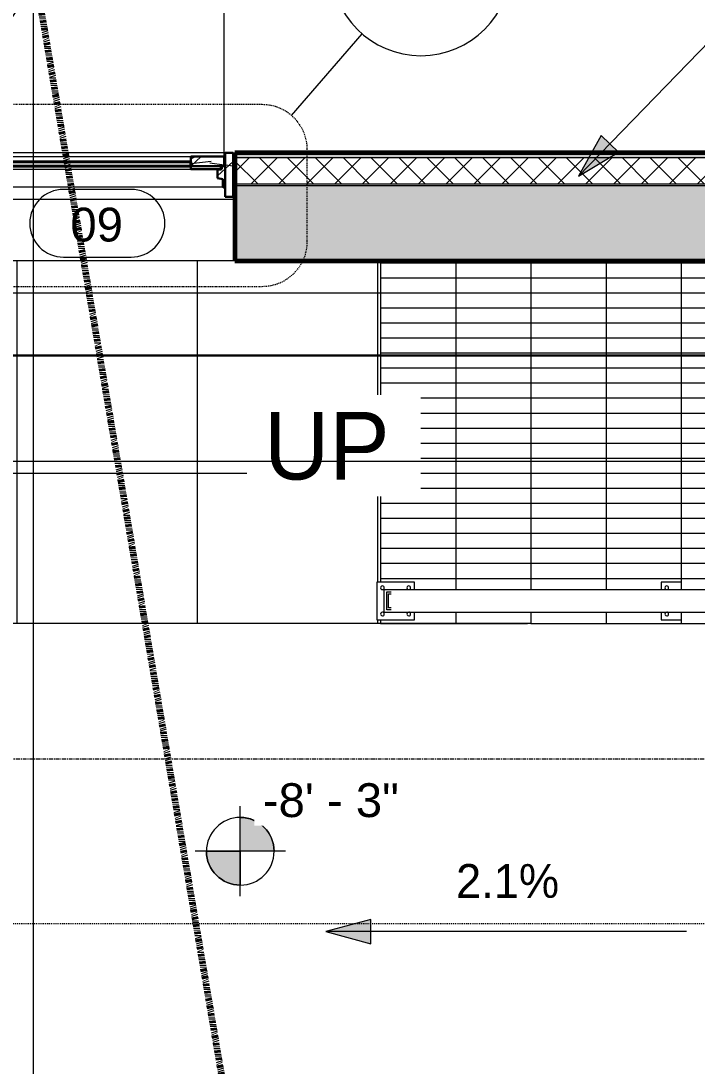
# Model space of a CAD drawing. Header units: inches. Extents: x -3304 to -1671, y 8184 to 9003.
# Drawn here: x -3010.2 to -2920.2, y 8585.7 to 8724.7 of the extents above; entities that cross this region are included whole.
import ezdxf

# ---------------------------------------------------------------- set-up
doc = ezdxf.new("R2010")
doc.units = ezdxf.units.IN
doc.header["$MEASUREMENT"] = 0
for name, pattern in [('Aligning Line 1_8_', [0.25, 0.125, -0.125]), ('Dash Dot 3_16_', [0.3124999999999999, 0.1874999999999999, -0.06249999999999999, 0, -0.06249999999999999]), ('Double Dash 3_8_', [0.9999999999999999, 0.3749999999999999, -0.125, 0.125, -0.125, 0.125, -0.125]), ('Grid Line 1_2_', [0.8749999999999999, 0.4999999999999999, -0.125, 0.125, -0.125]), ('Overhead 1_16_', [0.10156249999999999, 0.06249999999999999, -0.03906249999999999])]:
    doc.linetypes.add(name, pattern=pattern)
for name, color, linetype, lineweight in [('A-ANNO-DIMS-1', 211, 'Continuous', 30), ('A-ANNO-SYMB', 150, 'Continuous', 9), ('A-ANNO-SYMB-1', 150, 'Dash Dot 3_16_', 9), ('A-DOOR', 31, 'Continuous', 18), ('A-DOOR-2', 31, 'Continuous', 9), ('A-DOOR-FRAM', 31, 'Continuous', 9), ('A-DOOR-FRAM-1', 31, 'Continuous', 30), ('A-DOOR-GLAZ', 31, 'Continuous', 40), ('A-DOOR-GLAZ-1', 31, 'Continuous', 9), ('A-DOOR-IDEN', 31, 'Continuous', 9), ('A-FLOR-HRAL', 11, 'Continuous', 9), ('A-WALL', 113, 'Continuous', 18), ('A-WALL-PATT-1', 111, 'Continuous', 9), ('C-PROP-LINE', 91, 'Double Dash 3_8_', 158), ('C-TOPO', 7, 'Continuous', 9), ('G-ANNO-DIMS', 111, 'Continuous', 9), ('G-ANNO-SYMB', 111, 'Aligning Line 1_8_', 9), ('G-ANNO-SYMB-1', 111, 'Continuous', 9), ('G-ANNO-TEXT', 231, 'Continuous', 9), ('I-WALL', 2, 'Continuous', 18), ('I-WALL-1', 2, 'Continuous', 60), ('S-FNDN', 32, 'Continuous', 18), ('S-FNDN-1', 32, 'Continuous', 60), ('S-FNDN-2', 32, 'Continuous', 9), ('S-GRID-1', 1, 'Grid Line 1_2_', 9), ('S-STRS', 31, 'Continuous', 9), ('S-STRS-1', 31, 'Overhead 1_16_', 9), ('S-STRS-ANNO', 31, 'Continuous', 9), ('S-STRS-IDEN', 31, 'Continuous', 9)]:
    doc.layers.add(name, color=color, linetype=linetype, lineweight=lineweight)
doc.styles.add('Arial_2', font='arial.ttf', dxfattribs={"height": 4.5})
doc.styles.add('Century Gothic', font='ufonts.com_century-gothic.ttf', dxfattribs={"height": 8.999999999999998})
doc.styles.add('Century Gothic_1', font='ufonts.com_century-gothic.ttf', dxfattribs={"height": 4.499999999999996})
doc.styles.add('Century Gothic_2', font='ufonts.com_century-gothic.ttf', dxfattribs={"height": 0.09374999999999999})
doc.styles.add('Century Gothic_B', font='GOTHICB.TTF', dxfattribs={"height": 4.499999999999996})
doc.dimstyles.new('OD__1_16__Tol__', dxfattribs={"dimscale": 12, "dimtxt": 4.698757213728865, "dimasz": 0.5, "dimexe": 0.375, "dimexo": 0.2500000000000001, "dimgap": 0.06250000000000001, "dimtad": 1, "dimdec": 4, "dimrnd": 0.0625, "dimzin": 3, "dimdsep": 46, "dimlunit": 4, "dimtxsty": 'Century Gothic_B', "dimblk1": 'OBLIQUE', "dimblk2": 'OBLIQUE', "dimsah": 1, "dimcen": 0.09, "dimdle": 0.375, "dimazin": 0, "dimtfac": 1, "dimtdec": 4, "dimtix": 1, "dimtmove": 0, "dimatfit": 3, "dimfxl": 1, "dimtvp": 1, "dimtfill": 1, "dimfrac": 2, "dimtolj": 1, "dimtzin": 0, "dimlwd": 30, "dimlwe": 30, "dimarcsym": 2})
doc.dimstyles.new('OD__1__Tol__', dxfattribs={"dimscale": 12, "dimtxt": 4.698757213728865, "dimasz": 0.5, "dimexe": 0.375, "dimexo": 0.2500000000000001, "dimgap": 0.06250000000000001, "dimtad": 1, "dimdec": 0, "dimzin": 3, "dimdsep": 46, "dimlunit": 4, "dimtxsty": 'Century Gothic_B', "dimblk1": 'OBLIQUE', "dimblk2": 'OBLIQUE', "dimsah": 1, "dimcen": 0.09, "dimdle": 0.375, "dimazin": 0, "dimtfac": 1, "dimtdec": 4, "dimtix": 1, "dimtmove": 0, "dimatfit": 3, "dimfxl": 1, "dimtvp": 1, "dimtfill": 1, "dimfrac": 2, "dimtolj": 1, "dimtzin": 0, "dimlwd": 30, "dimlwe": 30, "dimarcsym": 2})
pattern_1 = [(180, (-2962.337, 8692.569), (-2.449293598294706e-16, -2), [])]
pattern_2 = [(355.236, (3000.024, -8693.739), (-263.999686407222, 24.00154551041361), [2.89, -286.108]), (11.31, (3002.904, -8693.979), (96.00038879358522, 24.00041352728065), [3.671, -118.705]), (45, (3006.504, -8693.259), (0, 24.0006183670338), [2.715, -31.226]), (46.84800000000001, (3008.424, -8691.339), (335.9980391434866, 360.0023588418999), [5.263999999999999, -521.0980000000001]), (12.995, (3012.024, -8687.499), (-215.9999459542883, -48.00137907127808), [3.202, -316.998]), (0, (3015.144, -8686.779), (24, 24), [6, -18]), (350.538, (3021.144, -8686.779), (-120.0002165685542, 23.9997689259726), [2.92, -143.067]), (354.289, (3000.024, -8687.259), (-215.9997167157574, 24.00143284707293), [2.412, -238.785]), (0, (3002.424, -8687.499), (24, 24), [3.6, -20.4]), (28.301, (3006.024, -8687.499), (263.9998407725956, 144.0008191714345), [3.544, -350.812]), (52.125, (3009.144, -8685.819), (-96.00034927203663, -120.0002786898721), [5.472999999999999, -268.169]), (39.289, (3012.504, -8681.499), (144.0003217478006, 119.9990162523422), [3.411, -337.693]), (6.340000000000001, (3015.144, -8679.339), (192.0000862216799, 23.99899928887655), [4.346999999999999, -212.983]), (348.111, (3019.464, -8678.859), (-335.9991111863931, 72.00184444133265), [4.66, -461.336]), (353.29, (3000.024, -8679.819), (216.0001981545138, -24.00074220124799), [4.108000000000001, -406.706]), (3.366000000000001, (3004.104, -8680.299), (384.0005238743758, 23.99660297218965), [4.086999999999999, -404.618]), (33.69, (3008.184, -8680.059000000001), (-47.99962301529407, -24.00015682010541), [4.326999999999999, -82.207]), (47.49000000000001, (3011.784, -8677.659), (239.9984349381431, 264.0019564174514), [3.907, -386.785]), (14.931, (3014.424, -8674.779), (264.0007741800173, 71.99816936805749), [3.726, -368.854]), (0, (3018.024, -8673.819), (24, 24), [2.88, -21.12]), (347.005, (3020.904, -8673.819), (215.9999459542883, -48.00137907127808), [3.202, -316.998]), (0, (3007.464, -8697.819), (24, 24), [0.063, -23.937]), (223.152, (3010.824, -8694.219000000001), (360.0023588418998, 335.9980391434867), [5.263999999999998, -521.098]), (206.565, (3006.984, -8673.819), (-23.99973903924772, -23.99969616574361), [2.147, -51.519]), (188.13, (3005.064, -8674.779), (-144.0002175419172, -23.99965401585072), [3.394, -166.312]), (156.801, (3001.704, -8675.259), (-119.9999494011362, 48.001368529707), [1.828, -180.951]), (26.565, (3010.824, -8694.219000000001), (23.99973903924773, 23.99969616574361), [2.683, -50.982]), (6.709999999999999, (3013.224, -8693.019), (-216.0001981545138, -24.00074220124799), [4.108000000000001, -406.706]), (349.8749999999999, (3017.304, -8692.539), (407.999252499611, -72.00207014217501), [6.826000000000001, -675.804]), (349.695, (3000.024, -8696.379), (144.0004773722358, -24.00010346994797), [2.683, -265.645]), (15.524, (3002.664, -8696.859), (-264.0001391197098, -71.99916729222556), [4.484, -443.873]), (42.879, (3006.984, -8695.659), (-311.9990113762008, -288.0003535367158), [4.585, -453.934]), (34.695, (3010.344, -8692.539), (240.0000585466054, 167.9992155655078), [3.795, -375.679]), (9.461999999999998, (3013.464, -8690.379), (120.0002165685542, 23.9997689259726), [4.38, -141.607]), (353.418, (3017.784, -8689.659), (-408.000148499216, 48.00042377539709), [6.281, -621.8589999999999]), (351.8699999999999, (3000.024, -8690.379), (-144.0002175419172, 23.99965401585069), [3.393999999999999, -166.312]), (11.31, (3003.384, -8690.859), (96.00038879358522, 24.00041352728065), [3.671, -118.705]), (42.51, (3006.984, -8690.139000000001), (-264.0019564174514, -239.9984349381431), [3.907, -386.785]), (45, (3009.864, -8687.499), (0, 24.0006183670338), [4.412, -29.529]), (17.354, (3012.984, -8684.379), (-311.9999792583902, -95.99955307585586), [4.022999999999999, -398.29]), (356.634, (3016.824, -8683.179), (-384.0005238743758, 23.99660297218965), [4.087, -404.6180000000001]), (342.897, (3020.904, -8683.419), (239.9996651397516, -72.00062971118452), [3.264, -323.171]), (351.2540000000001, (3000.024, -8684.379), (168.0002959326893, -23.99924181154126), [3.157, -312.514]), (14.931, (3003.144, -8684.859), (264.0007741800173, 71.99816936805749), [3.726, -368.854]), (32.005, (3006.744, -8683.899), (-120.0007215515191, -71.99934140750717), [4.528, -221.887]), (49.899, (3010.584, -8681.499), (-264.0002635118697, -311.9996051883133), [5.961, -590.186]), (15.945, (3014.424, -8676.939), (-96.00063981110002, -23.99911175146778), [3.494, -171.228]), (353.991, (3017.784, -8675.979), (240.0002347967737, -24.00021811345652), [4.585, -453.934]), (336.801, (3022.344, -8676.459), (119.9999494011362, -48.00136852970706), [1.828, -180.951]), (350.538, (3000.024, -8677.179), (-120.0002165685542, 23.9997689259726), [2.92, -143.067]), (10.008, (3002.904, -8677.659), (264.0004698842389, 47.99989193634791), [4.143, -410.161]), (37.405, (3006.984, -8676.939), (312.0020273557098, 239.9979040552791), [5.136, -508.486]), (29.055, (3011.064, -8697.819), (167.9992527700464, 96.00101577434502), [2.471, -244.624]), (10.784, (3013.224, -8696.619), (-384.0003557172356, -71.99766689300778), [5.131, -507.931]), (352.875, (3018.264, -8695.659), (-168.0004655641724, 24.00017706645782), [5.805, -187.689])]

# ---------------------------------------------------------------- blocks, each defined once
blk = doc.blocks.new('Railing - 2_ x 1_2_ 2-1877839-FLOOR PLAN - BASEMENT')
at = {"layer": 'A-FLOR-HRAL'}
for p, q in [((2.5, 2.500000000000019), (-2.5, 2.500000000000019)), ((-2.5, 2.500000000000019), (-2.5, -2.499999999999981)), ((2.5, -2.499999999999981), (2.5, 2.500000000000019)), ((-1.187499999999997, 1.187500000000009), (1.187500000000002, 1.187500000000009)), ((-1.187499999999997, 0.5852928972596851), (-1.187499999999997, 1.187500000000009)), ((-0.9374999999999972, 0.5852928972596855), (-0.9374999999999972, 0.9375000000000092)), ((-0.9374999999999972, 0.9375000000000092), (0.9375000000000026, 0.937500000000009)), ((0.9375000000000023, 0.937500000000009), (0.9375000000000023, 0.5852928972597357)), ((1.187500000000002, 1.187500000000009), (1.187500000000002, 0.5852928972597352)), ((-2.5, -2.499999999999981), (-1.499999999999728, -2.499999999999981)), ((1.499999999999728, -2.499999999999981), (2.5, -2.499999999999981))]:
    blk.add_line(p, q, dxfattribs=at)
for centre, radius, start, end in [((-1.750000000000001, 1.750000000000015), 0.2500000000000002, 359.9999999999996, 179.9999999999999), ((-1.750000000000001, 1.750000000000015), 0.2500000000000004, 179.9999999999998, 359.9999999999989), ((1.750000000000002, 1.750000000000015), 0.2500000000000004, 359.9999999999996, 179.9999999999998), ((1.750000000000002, 1.750000000000015), 0.2500000000000004, 179.9999999999998, 359.9999999999989), ((-1.750000000000001, -1.750000000000015), 0.2500000000000002, 359.9999999999996, 179.9999999999999), ((-1.750000000000001, -1.750000000000015), 0.2500000000000004, 179.9999999999998, 359.9999999999989), ((1.750000000000002, -1.750000000000015), 0.2500000000000004, 359.9999999999996, 179.9999999999998), ((1.750000000000002, -1.750000000000015), 0.2500000000000004, 179.9999999999998, 359.9999999999989)]:
    blk.add_arc(centre, radius, start, end, dxfattribs=at)
blk = doc.blocks.new('Railing - 2_ x 1_2_ 2-1997081-FLOOR PLAN - BASEMENT')
at = {"layer": 'A-FLOR-HRAL'}
for p, q in [((-1.499999999999728, 2.500000000000019), (-2.5, 2.500000000000019)), ((-2.5, 2.500000000000019), (-2.5, -0.1666666666661621)), ((2.5, 2.500000000000019), (1.499999999999728, 2.500000000000019)), ((2.5, -0.1666666666661624), (2.5, 2.500000000000019))]:
    blk.add_line(p, q, dxfattribs=at)
for centre, radius, start, end in [((-1.750000000000001, 1.750000000000015), 0.2500000000000002, 359.9999999999996, 179.9999999999999), ((-1.750000000000001, 1.750000000000015), 0.2500000000000004, 179.9999999999998, 359.9999999999989), ((1.750000000000002, 1.750000000000015), 0.2500000000000004, 359.9999999999996, 179.9999999999998), ((1.750000000000002, 1.750000000000015), 0.2500000000000004, 179.9999999999998, 359.9999999999989)]:
    blk.add_arc(centre, radius, start, end, dxfattribs=at)
blk = doc.blocks.new('Railing - Railing-1123708-FLOOR PLAN - BASEMENT')
at = {"layer": 'A-FLOR-HRAL'}
for p, q in [((8646.069381505358, 2961.836683847679), (8649.069381505358, 2961.836683847679)), ((8646.069381505358, 2961.836683847679), (8646.069381505358, 2871.844761539192)), ((8649.069381505358, 2961.836683847679), (8649.069381505358, 2873.243684513657)), ((8646.069381505358, 2871.844761539192), (8649.069381505358, 2873.243684513657)), ((8646.069381505358, 2871.844761539192), (8649.069381505358, 2873.243684513657)), ((8646.069381505358, 2871.844761539192), (8649.069381505358, 2873.243684513657)), ((8646.069381505358, 2871.844761539192), (8649.069381505358, 2873.243684513657)), ((8646.069381505358, 2871.844761539192), (8649.069381505358, 2873.243684513657)), ((8646.069381505358, 2871.844761539192), (8649.069381505358, 2873.243684513657)), ((8646.069381505358, 2871.844761539192), (8649.069381505358, 2873.243684513657)), ((8646.069381505358, 2871.844761539192), (8649.069381505358, 2873.243684513657)), ((8646.069381505358, 2871.844761539192), (8649.069381505358, 2873.243684513657)), ((8646.069381505358, 2871.844761539192), (8649.069381505358, 2873.243684513657)), ((8646.069381505358, 2871.844761539192), (8649.069381505358, 2873.243684513657)), ((8646.069381505358, 2871.844761539192), (8649.069381505358, 2873.243684513657)), ((8646.069381505358, 2871.844761539192), (8649.069381505358, 2873.243684513657)), ((8646.069381505358, 2871.844761539192), (8649.069381505358, 2873.243684513657))]:
    blk.add_line(p, q, dxfattribs=at)
for name, p in [('Railing - 2_ x 1_2_ 2-1877839-FLOOR PLAN - BASEMENT', (8647.569381505358, 2960.336683847679)), ('Railing - 2_ x 1_2_ 2-1997081-FLOOR PLAN - BASEMENT', (8647.569381505358, 2922.503350514346))]:
    blk.add_blockref(name, p)
blk = doc.blocks.new('Door-Inswing-Andersen-400_Series-Single - 3_ 0-1_8_ x 6_ 10-3_8_-1874265-FLOOR PLAN - BASEMENT')
at = {"layer": 'A-DOOR-FRAM'}
h = blk.add_hatch(dxfattribs=at)
h.set_pattern_fill('FP_7', color=256, style=0, pattern_type=2)
h.set_pattern_definition(pattern_2)
h.paths.add_polyline_path([(-17.03125000000322, 3.500000000008583), (-17.03125000000322, 9.37500000000861), (-18.06250000000318, 9.37500000000861), (-18.06250000000318, 3.500000000008583)], flags=0)
h.paths.add_polyline_path([(17.27394480249663, 3.500000000008668), (18.06249999999704, 3.500000000008668), (18.06249999999704, 9.37500000000861), (17.03124999999696, 9.37500000000861), (17.03124999999696, 3.500000000008668)], flags=0)
h = blk.add_hatch(dxfattribs=at)
h.set_pattern_fill('FP_7', color=256, style=0, pattern_type=2)
h.set_pattern_definition(pattern_2)
h.paths.add_polyline_path([(-17.03125000000314, 3.500000000008583), (-17.03125000000314, 4.621645935991636), (-16.68750000000315, 4.862342276864552), (-16.68750000000315, 5.86349637269447), (-16.00000000000305, 6.018676379138298), (-16.00000000000305, 7.156000000390519), (-16.45250000043626, 7.156000000390519), (-16.45250000043626, 7.592999999578637), (-17.03125000000314, 7.592999999578722), (-17.03125000000314, 9.37500000000861), (-18.06250000000309, 9.375000000008525), (-18.06250000000309, 3.500000000008583)], flags=0)
h.paths.add_polyline_path([(17.27394480249663, 3.500000000008668), (18.06249999999687, 3.500000000008668), (18.06249999999687, 9.37500000000861), (17.03124999999687, 9.37500000000861), (17.03124999999687, 7.592999999578722), (16.45250000043003, 7.592999999578722), (16.45250000043003, 7.156000000390519), (15.99999999999687, 7.156000000390519), (15.99999999999687, 6.018676379138383), (16.68749999999701, 5.86349637269447), (16.68749999999701, 4.862342276864637), (17.03124999999696, 4.621645935991721), (17.03124999999696, 3.500000000008668)], flags=0)
h = blk.add_hatch(dxfattribs=at)
h.set_pattern_fill('FP_7', color=256, style=0, pattern_type=2)
h.set_pattern_definition(pattern_2)
h.paths.add_polyline_path([(16.57799999999704, 7.593750000008611), (16.57799999999704, 7.624249999580228), (16.87499999999676, 7.624249999580228), (16.87499999999676, 8.906250000008695), (12.43749999999679, 8.906250000008695), (12.43749999999679, 7.593750000008611)], flags=0)
h.paths.add_polyline_path([(-16.57800000000323, 7.593750000008611), (-12.43750000000293, 7.593750000008611), (-12.43750000000301, 8.906250000008695), (-16.87500000000302, 8.90625000000861), (-16.87500000000302, 7.624249999580228), (-16.57800000000323, 7.624249999580228)], flags=0)
at = {"layer": 'A-DOOR-GLAZ-1'}
h = blk.add_hatch(dxfattribs=at)
h.set_pattern_fill('FP_7', color=256, style=0, pattern_type=2)
h.set_pattern_definition(pattern_2)
h.paths.add_polyline_path([(-16.57800000000323, 7.187500000008725), (-12.43750000000293, 7.187500000008725), (-12.43750000000293, 7.593750000008696), (-16.57800000000323, 7.593750000008696)], flags=0)
h.paths.add_polyline_path([(12.43749999999679, 7.187500000008725), (16.57799999999704, 7.187500000008725), (16.57799999999704, 7.593750000008696), (12.43749999999679, 7.593750000008696)], flags=0)
at = {"layer": 'A-DOOR-2'}
blk.add_line((16.8749999999998, 8.906249999999774), (16.8749999999998, 42.65624999999977), dxfattribs=at)
blk.add_arc((16.87499999999974, 8.906249999999774), 33.74999999999996, 89.99999999999994, 179.9999999999997, dxfattribs=at)
at = {"layer": 'A-DOOR-FRAM'}
for p, q in [((17.0312499999998, 9.375000000000048), (-17.03125000000002, 9.374999999999938)), ((-12.43749999999999, 8.906249999999954), (12.43749999999975, 8.906250000000034)), ((-12.4375, 7.187500000000017), (12.43749999999975, 7.187500000000097)), ((16.75939622246301, 4.81200000000003), (-16.75939622246339, 4.811999999999921)), ((-18.06250000000001, 3.156249999999021), (-18.06250000000001, 3.499999999999894)), ((18.06249999999979, 3.156249999999138), (-18.06250000000002, 3.156249999999021)), ((18.0624999999998, 3.500000000000012), (18.0624999999998, 3.156249999999138))]:
    blk.add_line(p, q, dxfattribs=at)
at = {"layer": 'A-DOOR-FRAM-1'}
for p, q in [((-18.06250000000022, 9.3749999999999), (-17.03125000000024, 9.374999999999881)), ((-18.06250000000021, 3.499999999999876), (-18.06250000000022, 9.3749999999999)), ((-18.06250000000012, 9.374999999999842), (-17.03125000000012, 9.374999999999869)), ((-18.0625000000001, 3.499999999999901), (-18.06250000000012, 9.374999999999842)), ((-17.03125000000024, 9.374999999999881), (-17.03125000000022, 3.49999999999988)), ((-17.03125000000012, 9.374999999999869), (-17.03125000000011, 7.592999999569994)), ((-16.875, 8.90624999999994), (-12.43750000000001, 8.906249999999954)), ((-16.875, 7.624249999571518), (-16.875, 8.90624999999994)), ((-12.43750000000001, 8.906249999999954), (-12.4375, 7.593749999999952)), ((12.43749999999974, 8.906250000000034), (16.87499999999977, 8.906250000000048)), ((12.43749999999975, 7.593750000000032), (12.43749999999974, 8.906250000000034)), ((16.87499999999977, 8.906250000000048), (16.87499999999978, 7.624249999571625)), ((17.03124999999999, 9.374999999999991), (18.06249999999998, 9.374999999999993)), ((17.03125, 3.49999999999999), (17.03124999999999, 9.374999999999991)), ((17.03124999999988, 9.374999999999977), (18.06249999999987, 9.374999999999982)), ((17.03124999999987, 7.592999999570073), (17.03124999999988, 9.374999999999977)), ((18.06249999999998, 9.374999999999993), (18.0625, 3.499999999999993)), ((18.06249999999987, 9.374999999999982), (18.06249999999989, 3.500000000000018)), ((-17.03125000000011, 7.592999999569994), (-16.45250000043326, 7.592999999569966)), ((-16.57800000000029, 7.624249999571518), (-16.875, 7.624249999571518)), ((-16.57800000000029, 7.593749999999939), (-16.57800000000029, 7.624249999571518)), ((-16.57800000000029, 7.593750000000004), (-12.43749999999999, 7.593750000000018)), ((-16.57800000000029, 7.187500000000004), (-16.57800000000029, 7.593750000000004)), ((-12.4375, 7.593749999999952), (-16.57800000000029, 7.593749999999939)), ((-12.4375, 7.187500000000017), (-16.57800000000029, 7.187500000000004)), ((-16.45250000043326, 7.592999999569966), (-16.45250000043325, 7.156000000381828)), ((-16.45250000043325, 7.156000000381828), (-16.00000000000011, 7.156000000381822)), ((-16.00000000000011, 7.156000000381822), (-16.00000000000011, 6.018676379129643)), ((-12.43749999999999, 7.593750000000018), (-12.4375, 7.187500000000017)), ((12.43749999999975, 7.593750000000069), (16.57800000000007, 7.593750000000111)), ((12.43749999999975, 7.187500000000097), (12.43749999999975, 7.593750000000069)), ((16.57800000000007, 7.593750000000045), (12.43749999999975, 7.593750000000032)), ((16.57800000000007, 7.18750000000011), (12.43749999999975, 7.187500000000097)), ((15.99999999999988, 7.156000000381926), (16.45250000043304, 7.156000000381926)), ((15.99999999999988, 6.018676379129747), (15.99999999999988, 7.156000000381926)), ((16.45250000043303, 7.592999999570073), (17.03124999999987, 7.592999999570073)), ((16.45250000043304, 7.156000000381926), (16.45250000043303, 7.592999999570073)), ((16.57800000000007, 7.624249999571624), (16.57800000000007, 7.593750000000045)), ((16.87499999999978, 7.624249999571625), (16.57800000000007, 7.624249999571624)), ((16.57800000000007, 7.593750000000111), (16.57800000000007, 7.18750000000011)), ((-16.00000000000011, 6.018676379129643), (-16.68750000000017, 5.863496372685795)), ((-16.68750000000017, 5.863496372685795), (-16.68750000000016, 4.862342276855913)), ((16.68749999999994, 5.863496372685904), (15.99999999999988, 6.018676379129747)), ((16.68749999999994, 4.862342276856022), (16.68749999999994, 5.863496372685904)), ((-16.68750000000016, 4.862342276855913), (-17.03125000000015, 4.621645935983006)), ((-17.03125000000015, 4.621645935983006), (-17.03125000000014, 3.499999999999882)), ((17.03124999999993, 4.621645935983117), (16.68749999999994, 4.862342276856022)), ((17.03124999999994, 3.500000000000014), (17.03124999999993, 4.621645935983117)), ((-17.03125000000022, 3.49999999999988), (-18.06250000000021, 3.499999999999876)), ((-17.03125000000014, 3.499999999999882), (-18.0625000000001, 3.499999999999901)), ((18.0625, 3.499999999999993), (17.03125, 3.49999999999999)), ((18.06249999999989, 3.500000000000018), (17.03124999999994, 3.500000000000014))]:
    blk.add_line(p, q, dxfattribs=at)
at = {"layer": 'A-DOOR-GLAZ'}
for p, q in [((-12.43749999999997, 8.187499999999755), (12.43749999999977, 8.187499999999755)), ((-12.43749999999997, 7.593749999999757), (-12.43749999999997, 8.187499999999755)), ((12.43749999999977, 7.593749999999757), (-12.43749999999997, 7.593749999999757)), ((12.43749999999977, 8.187499999999755), (12.43749999999977, 7.593749999999757))]:
    blk.add_line(p, q, dxfattribs=at)
blk = doc.blocks.new('Family - ___-1426622-FLOOR PLAN - BASEMENT')
at = {"layer": 'C-PROP-LINE'}
blk.add_line((8337.971271927006, 2941.758092064899), (8930.359148528769, 3042.020948056449), dxfattribs=at)
blk = doc.blocks.new('_Oblique')
at = {"color": 0, "linetype": 'ByBlock', "lineweight": -2}
blk.add_line((-0.5, -0.5), (0.5, 0.5), dxfattribs=at)
blk = doc.blocks.new('DIMBLOCK7-FLOOR PLAN - BASEMENT')
at = {"layer": 'A-ANNO-DIMS-1', "color": 0, "lineweight": 30, "transparency": 16777216}
for p, q in [((-3126.10016442917, 8697.319381505367), (-3126.10016442917, 8396.069381505366)), ((-3077.336683847666, 8692.819381505367), (-3130.60016442917, 8692.819381505367)), ((-2633.336683847732, 8400.569381505366), (-3130.60016442917, 8400.569381505366))]:
    blk.add_line(p, q, dxfattribs=at)
at = {"layer": 'Defpoints', "color": 0, "transparency": 16777216}
for p in [(-3074.336683847666, 8692.819381505367), (-3126.10016442917, 8400.569381505366), (-2630.336683847732, 8400.569381505366)]:
    blk.add_point(p, dxfattribs=at)
at = {"layer": 'A-ANNO-DIMS-1', "color": 0, "lineweight": 30, "transparency": 16777216, "xscale": 5.999999999999999, "yscale": 5.999999999999999, "zscale": 5.999999999999999}
for p, rotation in [((-3126.10016442917, 8692.819381505367), 90), ((-3126.10016442917, 8400.569381505366), 270)]:
    blk.add_blockref('_Oblique', p, dxfattribs=dict(at, rotation=rotation))
at = {"layer": 'A-ANNO-DIMS-1', "color": 0, "transparency": 16777216, "insert": (-3129.156758599855, 8546.694381505364), "char_height": 4.499999999999996, "attachment_point": 5, "rotation": 90, "style": 'Century Gothic_B', "bg_fill": 3, "box_fill_scale": 1.25, "bg_fill_color": 256, "bg_fill_true_color": 13158600, "bg_fill_transparency": 0}
blk.add_mtext('\\A1;24\'-4"', dxfattribs=at)
blk = doc.blocks.new('DIMBLOCK10-FLOOR PLAN - BASEMENT')
at = {"layer": 'A-ANNO-DIMS-1', "color": 0, "lineweight": 30, "transparency": 16777216}
for p, q in [((-3074.336683847664, 8689.819381505364), (-3074.336683847664, 8376.038315195128)), ((-2630.33668384773, 8407.569381505364), (-2630.33668384773, 8376.038315195128)), ((-3078.836683847664, 8380.538315195128), (-2625.83668384773, 8380.538315195128))]:
    blk.add_line(p, q, dxfattribs=at)
at = {"layer": 'Defpoints', "color": 0, "transparency": 16777216}
for p in [(-3074.336683847664, 8692.819381505364), (-2630.33668384773, 8410.569381505364), (-2630.33668384773, 8380.538315195128)]:
    blk.add_point(p, dxfattribs=at)
at = {"layer": 'A-ANNO-DIMS-1', "color": 0, "lineweight": 30, "transparency": 16777216, "xscale": 5.999999999999999, "yscale": 5.999999999999999, "zscale": 5.999999999999999, "rotation": 180}
blk.add_blockref('_Oblique', (-3074.336683847664, 8380.538315195128), dxfattribs=at)
at = {"layer": 'A-ANNO-DIMS-1', "color": 0, "lineweight": 30, "transparency": 16777216, "xscale": 5.999999999999999, "yscale": 5.999999999999999, "zscale": 5.999999999999999}
blk.add_blockref('_Oblique', (-2630.33668384773, 8380.538315195128), dxfattribs=at)
at = {"layer": 'A-ANNO-DIMS-1', "color": 0, "transparency": 16777216, "insert": (-2852.336683847697, 8383.651503519872), "char_height": 4.499999999999996, "attachment_point": 5, "style": 'Century Gothic_B', "bg_fill": 3, "box_fill_scale": 1.25, "bg_fill_color": 256, "bg_fill_true_color": 13158600, "bg_fill_transparency": 0}
blk.add_mtext('\\A1;37\'-0"', dxfattribs=at)
blk = doc.blocks.new('Spot Elevations - Spot Elevation - Target Filled-49714-FLOOR PLAN - BASEMENT')
at = {"layer": 'G-ANNO-DIMS'}
h = blk.add_hatch(color=256, dxfattribs=at)
edge = h.paths.add_edge_path(flags=0)
edge.add_line((1.249000902703301e-16, 0), (-0.09374999999999985, 0))
edge.add_arc((5.724587470723462e-16, -3.434752482434078e-16), 0.09375000000000037, 90.00000000000063, 180.0000000000002, ccw=False)
edge.add_line((1.249000902703301e-16, 0.09375000000000007), (1.249000902703301e-16, 0))
h = blk.add_hatch(color=256, dxfattribs=at)
edge = h.paths.add_edge_path(flags=0)
edge.add_line((1.249000902703301e-16, 0), (0.09375000000000029, 0))
edge.add_arc((2.289834988289385e-16, 6.245004513516504e-17), 0.09374999999999996, 269.99999999999955, 359.99999999999966, ccw=False)
edge.add_line((1.249000902703301e-16, -0.09375), (1.249000902703301e-16, 0))
for p, q in [((-2.706168622523819e-16, 0.1243846875261664), (-2.706168622523819e-16, -0.125)), ((1.249000902703301e-16, 0), (1.249000902703301e-16, 0.09375000000000007)), ((0.1250000000000001, 7.067913962433002e-16), (-0.1249999999999998, 7.067913962433002e-16)), ((-0.09374999999999985, 0), (1.249000902703301e-16, 0)), ((1.249000902703301e-16, 0), (1.249000902703301e-16, -0.09375)), ((0.09375000000000029, 0), (1.249000902703301e-16, 0))]:
    blk.add_line(p, q, dxfattribs=at)
blk.add_circle((1.249000902703301e-16, 0), 0.09375000000000007, dxfattribs=at)
for centre, radius, start, end in [((5.724587470723462e-16, -3.434752482434078e-16), 0.09375000000000037, 90.00000000000026, 179.9999999999999), ((2.289834988289385e-16, 6.245004513516504e-17), 0.09374999999999996, 269.9999999999992, 359.9999999999993)]:
    blk.add_arc(centre, radius, start, end, dxfattribs=at)
blk = doc.blocks.new('Floor Plan - Callout Head-565430-FLOOR PLAN - BASEMENT')
at = {"layer": 'A-ANNO-SYMB'}
for centre, start, end in [((0, -4.112895210126614e-18), 359.9999999999996, 179.9999999999998), ((0, 3.752046821331675e-17), 179.9999999999998, 359.9999999999993)]:
    blk.add_arc(centre, 0.2500000000000002, start, end, dxfattribs=at)
at = {"layer": 'A-ANNO-SYMB', "insert": (-0.0661539776434018, 0.05852477641792569), "char_height": 0.09374999999999999, "width": 0.16096875, "attachment_point": 1, "style": 'Century Gothic_2'}
blk.add_mtext('---', dxfattribs=at)
blk = doc.blocks.new('DIMBLOCK22-FLOOR PLAN - BASEMENT')
at = {"layer": 'A-ANNO-DIMS-1', "color": 0, "lineweight": 30, "transparency": 16777216}
for p, q in [((-2712.586683847664, 8702.006881505366), (-2712.586683847664, 8675.703578495912)), ((-3069.336683847665, 8694.819381505364), (-3069.336683847665, 8675.703578495912)), ((-2708.086683847664, 8680.203578495912), (-3073.836683847665, 8680.203578495912))]:
    blk.add_line(p, q, dxfattribs=at)
at = {"layer": 'Defpoints', "color": 0, "transparency": 16777216}
for p in [(-2712.586683847664, 8705.006881505366), (-3069.336683847665, 8697.819381505364), (-3069.336683847665, 8680.203578495912)]:
    blk.add_point(p, dxfattribs=at)
at = {"layer": 'A-ANNO-DIMS-1', "color": 0, "lineweight": 30, "transparency": 16777216, "xscale": 5.999999999999999, "yscale": 5.999999999999999, "zscale": 5.999999999999999, "rotation": 180}
blk.add_blockref('_Oblique', (-3069.336683847665, 8680.203578495912), dxfattribs=at)
at = {"layer": 'A-ANNO-DIMS-1', "color": 0, "lineweight": 30, "transparency": 16777216, "xscale": 5.999999999999999, "yscale": 5.999999999999999, "zscale": 5.999999999999999}
blk.add_blockref('_Oblique', (-2712.586683847664, 8680.203578495912), dxfattribs=at)
at = {"layer": 'A-ANNO-DIMS-1', "color": 0, "transparency": 16777216, "insert": (-2890.961683847665, 8683.668568318837), "char_height": 4.499999999999996, "attachment_point": 5, "style": 'Century Gothic_B', "bg_fill": 3, "box_fill_scale": 1.25, "bg_fill_color": 256, "bg_fill_true_color": 13158600, "bg_fill_transparency": 0}
blk.add_mtext('\\A1;29\'-8 3/4"', dxfattribs=at)
blk = doc.blocks.new('Door Tag - Type Mark-1713542-FLOOR PLAN - BASEMENT')
at = {"layer": 'A-DOOR-IDEN'}
for p, q in [((0.09375000000000057, 0.09374999999999999), (-0.09375000000000706, 0.09374999999999999)), ((-0.09375000000000648, -0.09375000000000057), (0.0937499999999994, -0.09375000000000057))]:
    blk.add_line(p, q, dxfattribs=at)
for centre, radius, start, end in [((-0.09375000000000648, -1.228184220991579e-15), 0.09374999999999929, 89.99999999999994, 269.9999999999992), ((0.09375, 0), 0.09375000000000015, 269.9999999999992, 89.9999999999992)]:
    blk.add_arc(centre, radius, start, end, dxfattribs=at)

msp = doc.modelspace()

# ---------------------------------------------------------------- hatches: boundary and pattern name
at = {"layer": 'A-WALL-PATT-1'}
h = msp.add_hatch(dxfattribs=at)
h.set_pattern_fill('FP_2', color=256, style=0, pattern_type=2)
h.set_pattern_definition([(0, (0, 0), (15.36, 3.84), [0.634, -10.886, 0.634, -10.886, -61.44]), (0, (0, 0), (15.36, 3.84), [-23.04, 0.634, -22.406, 0.634, -10.886, -26.88]), (0, (0, 0), (15.36, 3.84), [-57.6, 0.634, -7.046, 0.634, -18.566]), (120, (5.76, 1.92), (-11.00553755053224, 11.38215020212898), [0.6339999999999999, -10.886, 0.6339999999999999, -10.886, -61.43999999999999]), (120, (5.76, 1.92), (-11.00553755053224, 11.38215020212898), [-23.04, 0.6339999999999999, -22.406, 0.6339999999999999, -10.886, -26.88]), (120, (5.76, 1.92), (-11.00553755053224, 11.38215020212898), [-57.59999999999999, 0.6339999999999999, -7.045999999999999, 0.6339999999999999, -18.566]), (240, (7.68, 9.6), (-4.354462449467752, -15.22215020212898), [0.634, -10.886, 0.634, -10.886, -61.44]), (240, (7.68, 9.6), (-4.354462449467752, -15.22215020212898), [-23.04, 0.634, -22.406, 0.634, -10.886, -26.88]), (240, (7.68, 9.6), (-4.354462449467752, -15.22215020212898), [-57.6, 0.634, -7.046, 0.634, -18.566])])
h.paths.add_polyline_path([(-2615.96168384775, 8706.569381505375), (-2615.96168384775, 8707.194381505375), (-2657.086683847668, 8707.194381505375), (-2657.086683847668, 8706.569381505375), (-2616.58668384775, 8706.569381505375)], flags=0)
h.paths.add_polyline_path([(-3037.236683854292, 8706.569381505375), (-3018.336683847669, 8706.569381505375), (-3018.336683847669, 8707.194381505376), (-3060.586683847668, 8707.194381505376), (-3060.586683847668, 8706.569381505375)], flags=0)
h.paths.add_polyline_path([(-2981.711683847669, 8706.569381505375), (-2715.336683847667, 8706.569381505376), (-2715.336683847667, 8707.194381505376), (-2981.711683847669, 8707.194381505376)], flags=0)
h.paths.add_polyline_path([(-2709.836683847667, 8706.569381505376), (-2693.711683847668, 8706.569381505376), (-2693.711683847668, 8707.194381505376), (-2709.836683847667, 8707.194381505376)], flags=0)
h = msp.add_hatch(dxfattribs=at)
h.set_pattern_fill('FP_10', color=256, style=0, pattern_type=2)
h.set_pattern_definition([(45, (0, 0), (-1.856155300614687, 1.856155300614687), []), (135, (0, 0), (-1.856155300614687, -1.856155300614687), [])])
h.paths.add_polyline_path([(-2616.58668384775, 8703.069381505375), (-2616.58668384775, 8706.569381505375), (-2657.086683847668, 8706.569381505375), (-2657.086683847668, 8703.069381505375), (-2619.507273651012, 8703.069381505375)], flags=0)
h.paths.add_polyline_path([(-3019.074535584584, 8703.069381505375), (-3018.336683847669, 8703.069381505375), (-3018.336683847669, 8706.569381505375), (-3064.086683847668, 8706.569381505375), (-3064.086683847668, 8703.069381505375), (-3037.236683854292, 8703.069381505375)], flags=0)
h.paths.add_polyline_path([(-2693.711683847668, 8703.069381505375), (-2693.711683847668, 8706.569381505376), (-2981.711683847669, 8706.569381505375), (-2981.711683847669, 8703.069381505375), (-2710.318014999551, 8703.069381505375)], flags=0)
h = msp.add_hatch(dxfattribs=at)
h.set_pattern_fill('FP_1', color=256, style=0, pattern_type=2)
h.set_pattern_definition([(49.99999999999999, (0, 0), (13.77135023108388, -1.204960502599996), [1.44, -15.84]), (355, (0, 0), (-2.664420315039899, 14.44217637286024), [1.152, -12.672]), (100.451, (1.148, -0.1), (11.10707570708108, 13.23736583452952), [1.224, -13.462]), (46.184, (0, 3.84), (20.49128352030409, -3.177850168040312), [2.16, -23.76]), (96.636, (1.708, 3.575), (17.94587074025332, 18.70315236461811), [1.836, -20.193]), (351.184, (0, 3.84), (17.94541007767705, 18.7026139922741), [1.728, -19.008]), (21, (1.92, 2.88), (11.46051786234729, -7.730365277709628), [1.44, -15.84]), (326, (1.92, 2.88), (4.671351527220543, 13.92314867079765), [1.152, -12.672]), (71.45100000000001, (2.875, 2.236), (16.13206960540245, 6.192843873895955), [1.224, -13.462]), (37.50000000000001, (0, 0), (0.233123131443091, 6.391750198935043), [0.634, -11.885, 0.634, -12.23, -12.72]), (37.50000000000001, (0, 0), (0.233123131443091, 6.391750198935043), [-25.382, 0.634, -12.086]), (7.499999999999999, (0, 0), (5.050729498282234, 7.573040904100657), [0.634, -6.701000000000001, 0.634, -11.597, -4.848]), (7.499999999999999, (0, 0), (5.050729498282234, 7.573040904100657), [-19.565, 0.634, -4.214]), (327.5, (-4.282, 0), (10.24958045060036, -0.4328898089248963), [0.634, -4.166, 0.634, -14.342, -19.872]), (327.5, (-4.282, 0), (10.24958045060036, -0.4328898089248963), [-19.776, 0.634, -19.238]), (317.5, (-6.202000000000001, 0), (11.19738967699189, 1.922143964846387), [0.634, -5.606, 0.634, -9.312000000000001, -14.112]), (317.5, (-6.202000000000001, 0), (11.19738967699189, 1.922143964846387), [-16.186, 0.634, -13.478])])
h.paths.add_polyline_path([(-2620.33668384775, 8692.819381505373), (-2620.33668384775, 8702.819381505373), (-2657.086683847668, 8702.819381505373), (-2657.086683847668, 8692.819381505373), (-2623.586683847727, 8692.819381505373)], flags=0)
h.paths.add_polyline_path([(-3037.236683854292, 8692.819381505373), (-3018.336683847669, 8692.819381505373), (-3018.336683847669, 8702.819381505373), (-3064.336683847668, 8702.819381505373), (-3064.336683847668, 8692.819381505373)], flags=0)
h.paths.add_polyline_path([(-2981.711683847669, 8692.819381505373), (-2693.711683847668, 8692.819381505375), (-2693.711683847668, 8702.819381505375), (-2981.711683847669, 8702.819381505373)], flags=0)
at = {"layer": 'S-FNDN-2'}
h = msp.add_hatch(dxfattribs=at)
h.set_pattern_fill('FP_9', color=256, style=0, pattern_type=2)
h.set_pattern_definition([(180, (-3034.679, 8760.569), (-2.939152317953648e-15, -24), []), (270, (-3034.679, 8760.569), (23.995, 1.469269997277037e-15), [])])
h.paths.add_polyline_path([(-3128.336683847655, 8644.56958007814), (-2962.336683847668, 8644.56958007814), (-2962.336683847668, 8645.069381505373), (-2962.836683847666, 8645.069381505373), (-2962.836683847666, 8650.069381505373), (-2962.336683847668, 8650.069381505373), (-2962.336683847668, 8692.569381505373), (-2942.336683847668, 8692.569381505373), (-2942.336683847668, 8692.819381505375), (-3074.336683847668, 8692.819381505375), (-3074.336683847667, 8876.569335937515), (-3128.336667578789, 8876.569335937515), (-3128.336683847655, 8683.174553583007), (-3128.336683847655, 8644.569701010105)], flags=0)
at = {"layer": 'S-STRS'}
h = msp.add_hatch(dxfattribs=at)
h.set_pattern_fill('FP_4', color=256, style=0, pattern_type=2)
h.set_pattern_definition(pattern_1)
h.paths.add_polyline_path([(-2955.507016640607, 8644.56958007814), (-2952.336683847668, 8644.56958007814), (-2952.336683847668, 8646.069381505375), (-2957.836683847667, 8646.069381505375), (-2957.836683847667, 8645.069381505373), (-2962.336683847668, 8645.069381505373), (-2962.336683847668, 8644.56958007814), (-2957.836683847667, 8644.56958007814)], flags=0)
h.paths.add_polyline_path([(-2955.507016640607, 8649.069381505373), (-2952.336683847668, 8649.069381505373), (-2952.336683847668, 8692.569381505373), (-2962.336683847668, 8692.569381505373), (-2962.336683847668, 8650.069381505373), (-2957.836683847667, 8650.069381505373), (-2957.836683847667, 8649.069381505373)], flags=0)
h = msp.add_hatch(dxfattribs=at)
h.set_pattern_fill('FP_4', color=256, style=0, pattern_type=2)
h.set_pattern_definition(pattern_1)
h.paths.add_polyline_path([(-2946.425942505753, 8644.56958007814), (-2942.336683847667, 8644.570387619624), (-2942.336683847667, 8646.069381505375), (-2952.336683847668, 8646.069381505375), (-2952.336683847668, 8644.56958007814), (-2950.966479573179, 8644.56958007814)], flags=0)
h.paths.add_polyline_path([(-2946.425942505753, 8649.069381505373), (-2942.336683847667, 8649.069381505373), (-2942.336683847668, 8692.569381505373), (-2952.336683847668, 8692.569381505373), (-2952.336683847668, 8649.069381505373)], flags=0)
h = msp.add_hatch(dxfattribs=at)
h.set_pattern_fill('FP_4', color=256, style=0, pattern_type=2)
h.set_pattern_definition(pattern_1)
h.paths.add_polyline_path([(-2932.804331303471, 8644.569381505373), (-2932.336683847668, 8644.569381505373), (-2932.336683847668, 8646.069381505375), (-2942.336683847667, 8646.069381505375), (-2942.336683847667, 8644.569381505373), (-2937.344868370899, 8644.569381505373)], flags=0)
h.paths.add_polyline_path([(-2932.336683847668, 8649.069381505373), (-2932.336683847668, 8692.569381505373), (-2942.336683847668, 8692.569381505373), (-2942.336683847667, 8649.069381505373), (-2937.344868370899, 8649.069381505373)], flags=0)
h = msp.add_hatch(dxfattribs=at)
h.set_pattern_fill('FP_4', color=256, style=0, pattern_type=2)
h.set_pattern_definition(pattern_1)
h.paths.add_polyline_path([(-2932.336683847668, 8644.569381505373), (-2922.336683847667, 8644.569381505373), (-2922.336683847667, 8645.069381505373), (-2925.003350514334, 8645.069381505373), (-2925.003350514334, 8646.069381505375), (-2932.336683847668, 8646.069381505375), (-2932.336683847668, 8645.735285942781)], flags=0)
h.paths.add_polyline_path([(-2928.263794236045, 8649.069381505373), (-2925.003350514334, 8649.069381505373), (-2925.003350514334, 8650.069381505373), (-2922.336683847667, 8650.069381505373), (-2922.336683847668, 8692.569381505375), (-2932.336683847668, 8692.569381505373), (-2932.336683847668, 8649.069381505373)], flags=0)
h = msp.add_hatch(dxfattribs=at)
h.set_pattern_fill('FP_4', color=256, style=0, pattern_type=2)
h.set_pattern_definition(pattern_1)
h.paths.add_polyline_path([(-2912.336683847667, 8644.569381505373), (-2912.336683847667, 8646.069381505375), (-2922.336683847667, 8646.069381505375), (-2922.336683847667, 8644.569381505373), (-2914.642183033764, 8644.569381505373)], flags=0)
h.paths.add_polyline_path([(-2919.182720101191, 8649.069381505373), (-2912.336683847667, 8649.069381505373), (-2912.336683847667, 8692.569381505375), (-2922.336683847668, 8692.569381505375), (-2922.336683847667, 8649.069381505373)], flags=0)

# ---------------------------------------------------------------- linework, layer by layer
at = {"layer": 'A-ANNO-SYMB'}
msp.add_line((-2974.166796656346, 8712.154566056794), (-2964.796625666217, 8723.030704318393), dxfattribs=at)
at = {"layer": 'A-ANNO-SYMB-1'}
msp.add_line((-2978.083041110095, 8713.6089055571), (-3022.354633050908, 8713.6089055571), dxfattribs=at)
msp.add_arc((-2978.083041110095, 8707.6089055571), 6, 0, 90, dxfattribs=at)
at = {"layer": 'A-WALL'}
for p, q in [((-2981.711683847665, 8706.569381505366), (-2693.711683847665, 8706.569381505366)), ((-2981.711683847665, 8703.069381505366), (-2693.711683847665, 8703.069381505364)), ((-2693.711683847665, 8702.819381505364), (-2981.711683847665, 8702.819381505364))]:
    msp.add_line(p, q, dxfattribs=at)
at = {"layer": 'C-TOPO'}
for p, q in [((-2942.336608886706, 8692.569381505373), (-2942.336608886706, 8692.819335937515)), ((-3002.407470703112, 8644.56958007814), (-3080.336791992175, 8644.56958007814)), ((-2942.336683847667, 8644.56958007814), (-3002.407470703112, 8644.56958007814))]:
    msp.add_line(p, q, dxfattribs=at)
at = {"layer": 'G-ANNO-SYMB'}
msp.add_line((-3146.209573472535, 8604.632528822636), (-2664.964881304743, 8604.632528822636), dxfattribs=at)
at = {"layer": 'G-ANNO-TEXT'}
msp.add_line((-2930.670602501255, 8707.273989567784), (-2932.977904503166, 8709.51342974611), dxfattribs=at)
at = {"layer": 'I-WALL'}
msp.add_line((-2981.961683847665, 8707.194381505366), (-2981.711683847665, 8707.194381505366), dxfattribs=at)
at = {"layer": 'I-WALL-1'}
for p, q in [((-2715.961683847664, 8707.194381505366), (-2981.711683847665, 8707.194381505366)), ((-2981.711683847665, 8707.194381505366), (-2981.711683847665, 8702.819381505366))]:
    msp.add_line(p, q, dxfattribs=at)
at = {"layer": 'S-FNDN'}
msp.add_line((-2981.711683847665, 8692.819381505364), (-3018.336683847665, 8692.819381505364), dxfattribs=at)
at = {"layer": 'S-FNDN-1'}
for p, q in [((-2981.711683847665, 8702.819381505364), (-2981.711683847665, 8692.819381505364)), ((-2981.711683847665, 8692.819381505364), (-2693.711683847665, 8692.819381505364))]:
    msp.add_line(p, q, dxfattribs=at)
at = {"layer": 'S-STRS'}
for p, q in [((-2962.336683847665, 8692.569381505364), (-2962.336683847665, 8650.069381505364)), ((-2962.336683847665, 8692.569381505364), (-2952.336683847665, 8692.569381505364)), ((-2952.336683847665, 8692.569381505364), (-2942.336683847665, 8692.569381505364)), ((-2952.336683847665, 8692.569381505364), (-2952.336683847665, 8649.069381505364)), ((-2942.336683847665, 8692.569381505364), (-2932.336683847665, 8692.569381505364)), ((-2942.336683847665, 8692.569381505364), (-2942.336683847665, 8649.069381505364)), ((-2932.336683847665, 8692.569381505364), (-2922.336683847665, 8692.569381505364)), ((-2932.336683847665, 8692.569381505364), (-2932.336683847665, 8649.069381505364)), ((-2922.336683847665, 8692.569381505364), (-2912.336683847665, 8692.569381505364)), ((-2922.336683847665, 8692.569381505364), (-2922.336683847665, 8649.069381505364)), ((-2952.336683847665, 8646.069381505364), (-2952.336683847665, 8644.56958007813)), ((-2942.336683847665, 8646.069381505364), (-2942.336683847665, 8644.569381505364)), ((-2932.336683847665, 8646.069381505364), (-2932.336683847665, 8644.569381505364)), ((-2922.336683847665, 8646.069381505364), (-2922.336683847665, 8644.569381505364)), ((-2962.336683847665, 8645.069381505364), (-2962.336683847665, 8644.56958007813)), ((-2942.336683847665, 8644.569381505364), (-2932.336683847665, 8644.569381505364)), ((-2932.336683847665, 8644.569381505364), (-2922.336683847665, 8644.569381505364)), ((-2922.336683847665, 8644.569381505364), (-2912.336683847665, 8644.569381505364))]:
    msp.add_line(p, q, dxfattribs=at)
at = {"layer": 'S-STRS-1'}
for p, q in [((-2962.336683847665, 8692.569381505364), (-2962.336683847665, 8650.069381505364)), ((-2952.336683847665, 8692.569381505364), (-2952.336683847665, 8649.069381505364)), ((-2942.336683847665, 8692.569381505364), (-2942.336683847665, 8649.069381505364)), ((-2932.336683847665, 8692.569381505364), (-2932.336683847665, 8649.069381505364)), ((-2922.336683847665, 8692.569381505364), (-2922.336683847665, 8649.069381505364)), ((-2952.336683847665, 8646.069381505364), (-2952.336683847665, 8644.56958007813)), ((-2942.336683847665, 8646.069381505364), (-2942.336683847665, 8644.569381505364)), ((-2932.336683847665, 8646.069381505364), (-2932.336683847665, 8644.569381505364)), ((-2922.336683847665, 8646.069381505364), (-2922.336683847665, 8644.569381505364)), ((-2962.336683847665, 8645.069381505364), (-2962.336683847665, 8644.56958007813))]:
    msp.add_line(p, q, dxfattribs=at)
at = {"layer": 'S-STRS-ANNO'}
for p, q in [((-2962.336683847665, 8668.569381505364), (-2952.336683847665, 8668.569381505364)), ((-2952.336683847665, 8668.569381505364), (-2942.336683847665, 8668.569381505364)), ((-2942.336683847665, 8668.569381505364), (-2932.336683847665, 8668.569381505364)), ((-2932.336683847665, 8668.569381505364), (-2922.336683847665, 8668.569381505364)), ((-2922.336683847665, 8668.569381505364), (-2912.336683847665, 8668.569381505364))]:
    msp.add_line(p, q, dxfattribs=at)

# ---------------------------------------------------------------- block references
at = {"layer": 'A-ANNO-SYMB', "xscale": 47.99999999999997, "yscale": 47.99999999999997, "zscale": 47.99999999999997}
msp.add_blockref('Floor Plan - Callout Head-565430-FLOOR PLAN - BASEMENT', (-2956.964136758716, 8732.122025317776), dxfattribs=at)
at = {"layer": 'A-DOOR'}
msp.add_blockref('Door-Inswing-Andersen-400_Series-Single - 3_ 0-1_8_ x 6_ 10-3_8_-1874265-FLOOR PLAN - BASEMENT', (-3000.024183847665, 8697.819381505364), dxfattribs=at)
at = {"layer": 'A-FLOR-HRAL', "rotation": 89.9999999999999}
msp.add_blockref('Railing - Railing-1123708-FLOOR PLAN - BASEMENT', (0, 0), dxfattribs=at)

# ---------------------------------------------------------------- next in the draw order: texts
at = {"layer": 'S-STRS-IDEN', "insert": (-2977.850040997754, 8672.72145739596), "char_height": 8.999999999999998, "width": 18.61602858010674, "attachment_point": 1, "line_spacing_factor": 0.9845015114479527, "style": 'Century Gothic', "bg_fill": 3, "box_fill_scale": 1.25, "bg_fill_color": 256, "bg_fill_true_color": 13158600, "bg_fill_transparency": 0}
msp.add_mtext('UP', dxfattribs=at)

# ---------------------------------------------------------------- next in the draw order: block references
at = {"layer": 'C-PROP-LINE', "rotation": 89.9999999999999}
msp.add_blockref('Family - ___-1426622-FLOOR PLAN - BASEMENT', (0, 0), dxfattribs=at)

# ---------------------------------------------------------------- next in the draw order: dimensions: what is measured, and where the dimension line sits
at = {"layer": 'A-ANNO-DIMS-1'}
dim = msp.add_linear_dim(base=(-3126.10016442917, 8400.569381505366), p1=(-3074.336683847664, 8692.819381505364), p2=(-2630.336683847731, 8400.569381505362), angle=89.99999999999991, dimstyle='OD__1__Tol__', override={"dimpost": '<>', "dimfxl": 531.5506208254689}, dxfattribs=at)
dim.commit()
dim.dimension.update_dxf_attribs({"geometry": 'DIMBLOCK7-FLOOR PLAN - BASEMENT', "text_midpoint": (-3129.156758599855, 8546.694381505364)})

# ---------------------------------------------------------------- next in the draw order: linework, layer by layer
at = {"layer": 'A-ANNO-SYMB-1'}
msp.add_line((-2972.083041110095, 8695.425124708961), (-2972.083041110095, 8707.6089055571), dxfattribs=at)
at = {"layer": 'S-GRID-1'}
msp.add_line((-3194.570245953717, 8626.56938150539), (-1935.479173867047, 8626.569381505387), dxfattribs=at)

# ---------------------------------------------------------------- next in the draw order: dimensions: what is measured, and where the dimension line sits
at = {"layer": 'A-ANNO-DIMS-1'}
dim = msp.add_linear_dim(base=(-2630.33668384773, 8380.538315195128), p1=(-3074.336683847664, 8692.819381505364), p2=(-2630.33668384773, 8410.569381505364), dimstyle='OD__1__Tol__', override={"dimpost": '<>', "dimfxl": 526.1188672723504}, dxfattribs=at)
dim.commit()
dim.dimension.update_dxf_attribs({"geometry": 'DIMBLOCK10-FLOOR PLAN - BASEMENT', "text_midpoint": (-2852.336683847697, 8383.651503519872)})

# ---------------------------------------------------------------- next in the draw order: hatches: boundary and pattern name
at = {"layer": 'G-ANNO-DIMS'}
msp.add_hatch(color=256, dxfattribs=at).paths.add_polyline_path([(-2969.623560274027, 8603.55628819235), (-2963.623560274027, 8601.948593037763), (-2963.623560274027, 8605.163983346938)], flags=0)
msp.add_hatch(color=256, dxfattribs=at).paths.add_polyline_path([(-2969.623560274027, 8603.55628819235), (-2963.623560274027, 8601.948593037763), (-2963.623560274027, 8605.163983346938)], flags=0)

# ---------------------------------------------------------------- next in the draw order: linework, layer by layer
at = {"layer": 'A-ANNO-SYMB-1'}
msp.add_line((-3022.354633050908, 8689.425124708961), (-2978.083041110095, 8689.425124708961), dxfattribs=at)
msp.add_arc((-2978.083041110095, 8695.425124708961), 6, 269.9999999999996, 0, dxfattribs=at)
at = {"layer": 'G-ANNO-DIMS'}
for p, q in [((-2963.623560274027, 8605.163983346938), (-2969.623560274027, 8603.55628819235)), ((-2963.623560274027, 8605.163983346938), (-2969.623560274027, 8603.55628819235)), ((-2963.623560274027, 8601.948593037763), (-2963.623560274027, 8605.163983346938)), ((-2963.623560274027, 8601.948593037763), (-2963.623560274027, 8605.163983346938)), ((-2969.623560274027, 8603.55628819235), (-2963.623560274027, 8601.948593037763)), ((-2921.623560274027, 8603.55628819235), (-2969.623560274027, 8603.55628819235)), ((-2969.623560274027, 8603.55628819235), (-2963.623560274027, 8601.948593037763)), ((-2921.623560274027, 8603.55628819235), (-2969.623560274027, 8603.55628819235))]:
    msp.add_line(p, q, dxfattribs=at)
at = {"layer": 'G-ANNO-SYMB-1'}
for p, q in [((-3008.548738118718, 8968.131521719479), (-3008.548738118719, 8212.51398130767)), ((-3008.548738118718, 8968.131521719479), (-3008.548738118719, 8212.51398130767)), ((-3275.150781780952, 8666.16698472336), (-1857.645998701067, 8666.166984723357))]:
    msp.add_line(p, q, dxfattribs=at)

# ---------------------------------------------------------------- next in the draw order: block references
at = {"layer": 'G-ANNO-DIMS', "extrusion": (0, 0, -1), "xscale": 47.99999999999997, "yscale": 47.99999999999997, "zscale": 47.99999999999997, "rotation": 180}
msp.add_blockref('Spot Elevations - Spot Elevation - Target Filled-49714-FLOOR PLAN - BASEMENT', (2981.001060695154, 8614.2473451826), dxfattribs=at)

# ---------------------------------------------------------------- next in the draw order: texts
at = {"layer": 'G-ANNO-DIMS', "insert": (-2952.295556358536, 8612.54795714909), "char_height": 4.499999999999999, "width": 16.01279060282242, "attachment_point": 1, "line_spacing_factor": 0.9845015114479527, "style": 'Century Gothic_1', "bg_fill": 3, "box_fill_scale": 1.25, "bg_fill_color": 256, "bg_fill_true_color": 13158600, "bg_fill_transparency": 0}
msp.add_mtext('2.1%', dxfattribs=at)

# ---------------------------------------------------------------- next in the draw order: texts
at = {"layer": 'G-ANNO-DIMS', "attachment_point": 1, "bg_fill": 3, "box_fill_scale": 1.25, "bg_fill_color": 256, "bg_fill_true_color": 13158600, "bg_fill_transparency": 0}
for s, insert, char_height, width, line_spacing_factor, style in [('-8\' - 3"', (-2977.999625974926, 8623.301278730232), 4.5, 21.59655667144906, 0.9417779076525876, 'Arial_2'), ('2.1%', (-2952.295556358536, 8612.54795714909), 4.499999999999999, 16.01279060282242, 0.9845015114479527, 'Century Gothic_1')]:
    msp.add_mtext(s, dxfattribs=dict(at, insert=insert, char_height=char_height, width=width, line_spacing_factor=line_spacing_factor, style=style))

# ---------------------------------------------------------------- next in the draw order: dimensions: what is measured, and where the dimension line sits
at = {"layer": 'A-ANNO-DIMS-1'}
dim = msp.add_linear_dim(base=(-3069.336683847665, 8680.203578495912), p1=(-2712.586683847664, 8705.006881505366), p2=(-3069.336683847665, 8697.819381505364), dimstyle='OD__1_16__Tol__', override={"dimpost": '<>', "dimfxl": 356.8223965171618}, dxfattribs=at)
dim.commit()
dim.dimension.update_dxf_attribs({"geometry": 'DIMBLOCK22-FLOOR PLAN - BASEMENT', "text_midpoint": (-2890.961683847665, 8683.668568318837)})

# ---------------------------------------------------------------- next in the draw order: hatches: boundary and pattern name
at = {"layer": 'G-ANNO-TEXT'}
msp.add_hatch(color=256, dxfattribs=at).paths.add_polyline_path([(-2936.003105765223, 8704.088225507177), (-2930.670602501255, 8707.273989567784), (-2932.977904503166, 8709.51342974611)], flags=0)

# ---------------------------------------------------------------- next in the draw order: linework, layer by layer
for p, q in [((-2936.003105765223, 8704.088225507177), (-2918.50562842144, 8722.115929437135)), ((-2932.977904503166, 8709.51342974611), (-2936.003105765223, 8704.088225507177)), ((-2936.003105765223, 8704.088225507177), (-2930.670602501255, 8707.273989567784))]:
    msp.add_line(p, q, dxfattribs=at)

# ---------------------------------------------------------------- next in the draw order: block references
at = {"layer": 'A-DOOR-IDEN', "xscale": 47.99999999999997, "yscale": 47.99999999999997, "zscale": 47.99999999999997}
msp.add_blockref('Door Tag - Type Mark-1713542-FLOOR PLAN - BASEMENT', (-3000.024183847663, 8697.819381505356), dxfattribs=at)

# ---------------------------------------------------------------- next in the draw order: texts
at = {"layer": 'A-DOOR-IDEN', "insert": (-3003.607049410195, 8699.891331867299), "char_height": 4.499999999999996, "width": 8.483999999999993, "attachment_point": 1, "style": 'Arial_2'}
msp.add_mtext('09', dxfattribs=at)

doc.saveas('drawing.dxf')
